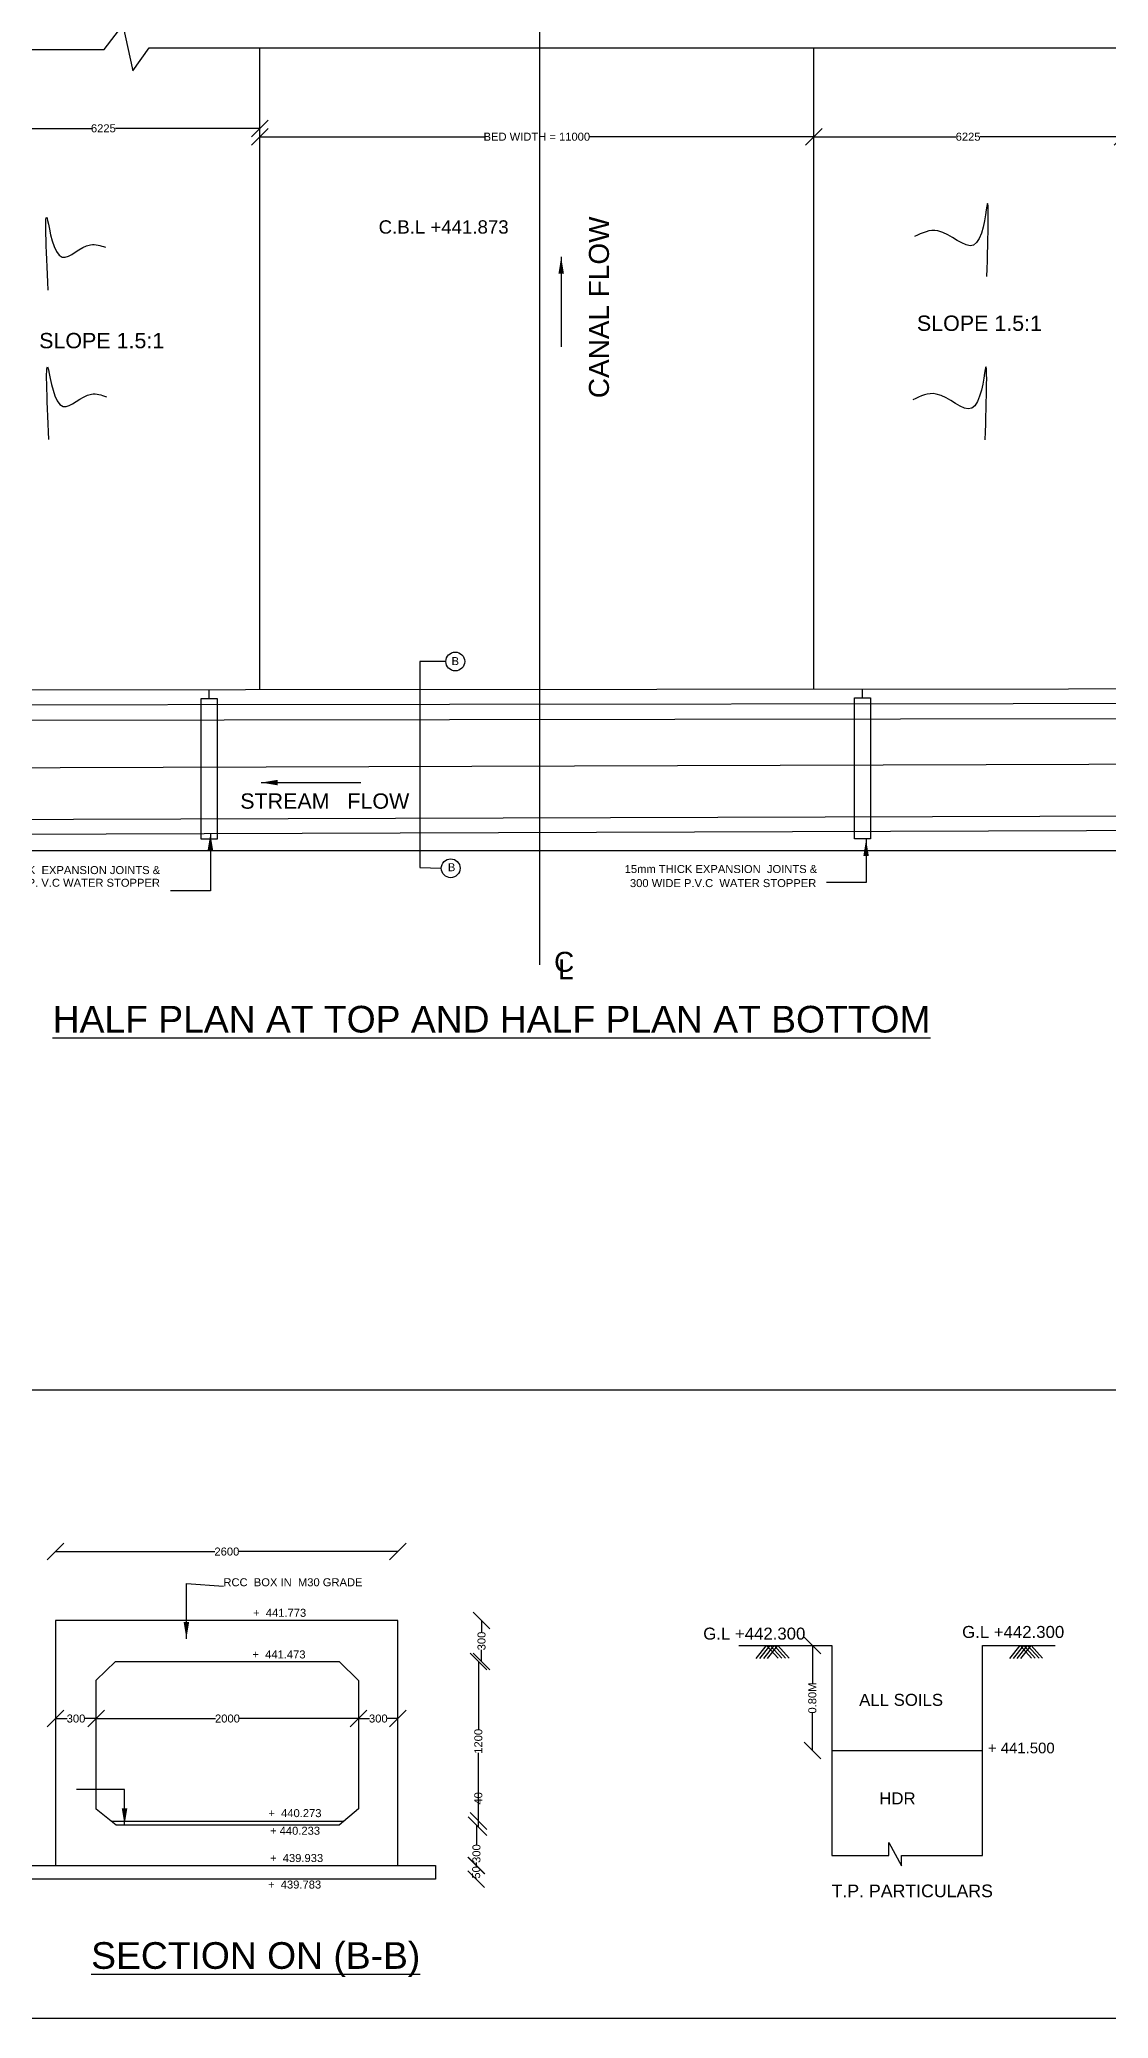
# Model space of a CAD drawing. Header units: millimetres. Extents: x 168 to 8213, y 187 to 4657.
# Drawn here: x 2790 to 4393, y 187 to 3155 of the extents above; entities that cross this region are included whole.
import ezdxf

# ---------------------------------------------------------------- set-up
doc = ezdxf.new("R2010")
doc.units = ezdxf.units.MM
doc.header["$MEASUREMENT"] = 0
for name, color, linetype in [('DIMENSIONS', 7, 'Continuous'), ('DRAWING', 7, 'Continuous'), ('TEXT', 7, 'Continuous')]:
    doc.layers.add(name, color=color, linetype=linetype)
doc.styles.get("Standard").update_dxf_attribs({"font": 'arial.ttf', "height": 12})
doc.dimstyles.get("Standard").update_dxf_attribs({"dimtxt": 12, "dimasz": 25, "dimexe": 0.18, "dimexo": 0.0625, "dimgap": 0.09, "dimtad": 0, "dimdec": 0, "dimzin": 0, "dimdsep": 46, "dimtxsty": 'Standard', "dimblk": 'OBLIQUE', "dimcen": 0.09, "dimse1": 1, "dimse2": 1, "dimadec": 0, "dimazin": 0, "dimtfac": 1, "dimtdec": 0, "dimtofl": 0, "dimtmove": 0, "dimatfit": 3, "dimfxl": 1, "dimtolj": 1, "dimtzin": 0, "dimarcsym": 0})

# ---------------------------------------------------------------- blocks, each defined once
blk = doc.blocks.new('_Oblique')
at = {"color": 0, "linetype": 'ByBlock', "lineweight": -2}
blk.add_line((-0.5, -0.5), (0.5, 0.5), dxfattribs=at)
blk = doc.blocks.new('*D57')
at = {"layer": 'Defpoints', "color": 0}
for p in [(2651.5, 3021.7), (3120.8, 3021.7), (3120.8, 3021.7)]:
    blk.add_point(p, dxfattribs=at)
at = {"layer": 'DIMENSIONS', "color": 0, "lineweight": -2}
for p, q in [((2651.5, 3021.7), (2868.1, 3021.7)), ((3120.8, 3021.7), (2904.2, 3021.7))]:
    blk.add_line(p, q, dxfattribs=at)
at = {"layer": 'DIMENSIONS', "color": 0, "lineweight": -2, "xscale": 25, "yscale": 25, "zscale": 25, "rotation": 180}
blk.add_blockref('_Oblique', (2651.5, 3021.7), dxfattribs=at)
at = {"layer": 'DIMENSIONS', "color": 0, "lineweight": -2, "xscale": 25, "yscale": 25, "zscale": 25}
blk.add_blockref('_Oblique', (3120.8, 3021.7), dxfattribs=at)
at = {"layer": 'DIMENSIONS', "color": 0, "insert": (2886.1, 3021.7), "char_height": 12, "attachment_point": 5}
blk.add_mtext('\\A1;6225', dxfattribs=at)
blk = doc.blocks.new('*D58')
at = {"layer": 'Defpoints', "color": 0}
for p in [(3120.8, 3012.5), (3951.3, 3012.5), (3951.3, 3009.1)]:
    blk.add_point(p, dxfattribs=at)
at = {"layer": 'DIMENSIONS', "color": 0, "lineweight": -2}
for p, q in [((3120.8, 3009.1), (3457.1, 3009.1)), ((3951.3, 3009.1), (3615, 3009.1))]:
    blk.add_line(p, q, dxfattribs=at)
at = {"layer": 'DIMENSIONS', "color": 0, "lineweight": -2, "xscale": 25, "yscale": 25, "zscale": 25, "rotation": 180}
blk.add_blockref('_Oblique', (3120.8, 3009.1), dxfattribs=at)
at = {"layer": 'DIMENSIONS', "color": 0, "lineweight": -2, "xscale": 25, "yscale": 25, "zscale": 25}
blk.add_blockref('_Oblique', (3951.3, 3009.1), dxfattribs=at)
at = {"layer": 'DIMENSIONS', "color": 0, "insert": (3536.1, 3009.1), "char_height": 12, "attachment_point": 5}
blk.add_mtext('\\A1;BED WIDTH = 11000', dxfattribs=at)
blk = doc.blocks.new('*D59')
at = {"layer": 'Defpoints', "color": 0}
for p in [(3951.3, 3009.1), (4414.1, 3009.1), (4414.1, 3009.1)]:
    blk.add_point(p, dxfattribs=at)
at = {"layer": 'DIMENSIONS', "color": 0, "lineweight": -2}
for p, q in [((3951.3, 3009.1), (4164.6, 3009.1)), ((4414.1, 3009.1), (4200.8, 3009.1))]:
    blk.add_line(p, q, dxfattribs=at)
at = {"layer": 'DIMENSIONS', "color": 0, "lineweight": -2, "xscale": 25, "yscale": 25, "zscale": 25, "rotation": 180}
blk.add_blockref('_Oblique', (3951.3, 3009.1), dxfattribs=at)
at = {"layer": 'DIMENSIONS', "color": 0, "lineweight": -2, "xscale": 25, "yscale": 25, "zscale": 25}
blk.add_blockref('_Oblique', (4414.1, 3009.1), dxfattribs=at)
at = {"layer": 'DIMENSIONS', "color": 0, "insert": (4182.7, 3009.1), "char_height": 12, "attachment_point": 5}
blk.add_mtext('\\A1;6225', dxfattribs=at)
blk = doc.blocks.new('*D108')
at = {"layer": 'Defpoints', "color": 0}
for p in [(3327.9, 887.4), (2814.6, 784.2), (3327.9, 784.2)]:
    blk.add_point(p, dxfattribs=at)
at = {"layer": 'DIMENSIONS', "color": 0, "lineweight": -2}
for p, q in [((2814.6, 887.4), (3053.2, 887.4)), ((3327.9, 887.4), (3089.4, 887.4))]:
    blk.add_line(p, q, dxfattribs=at)
at = {"layer": 'DIMENSIONS', "color": 0, "lineweight": -2, "xscale": 25, "yscale": 25, "zscale": 25, "rotation": 180}
blk.add_blockref('_Oblique', (2814.6, 887.4), dxfattribs=at)
at = {"layer": 'DIMENSIONS', "color": 0, "lineweight": -2, "xscale": 25, "yscale": 25, "zscale": 25}
blk.add_blockref('_Oblique', (3327.9, 887.4), dxfattribs=at)
at = {"layer": 'DIMENSIONS', "color": 0, "insert": (3071.3, 887.4), "char_height": 12, "attachment_point": 5}
blk.add_mtext('\\A1;2600', dxfattribs=at)
blk = doc.blocks.new('*D109')
at = {"layer": 'Defpoints', "color": 0}
for p in [(3327.9, 784.2), (3239.9, 722.4), (3453.2, 722.4)]:
    blk.add_point(p, dxfattribs=at)
at = {"layer": 'DIMENSIONS', "color": 0, "lineweight": -2}
for p, q in [((3453.2, 784.2), (3453.2, 766.6)), ((3453.2, 722.4), (3453.2, 740))]:
    blk.add_line(p, q, dxfattribs=at)
at = {"layer": 'DIMENSIONS', "color": 0, "lineweight": -2, "xscale": 25, "yscale": 25, "zscale": 25}
for p, rotation in [((3453.2, 784.2), 90), ((3453.2, 722.4), 270)]:
    blk.add_blockref('_Oblique', p, dxfattribs=dict(at, rotation=rotation))
at = {"layer": 'DIMENSIONS', "color": 0, "insert": (3453.2, 753.3), "char_height": 12, "attachment_point": 5, "rotation": 90}
blk.add_mtext('\\A1;300', dxfattribs=at)
blk = doc.blocks.new('*D110')
at = {"layer": 'Defpoints', "color": 0}
for p in [(3239.9, 722.4), (3247.1, 483.4), (3448.4, 483.4)]:
    blk.add_point(p, dxfattribs=at)
at = {"layer": 'DIMENSIONS', "color": 0, "lineweight": -2}
for p, q in [((3448.4, 722.4), (3448.4, 620.4)), ((3448.4, 483.4), (3448.4, 585.5))]:
    blk.add_line(p, q, dxfattribs=at)
at = {"layer": 'DIMENSIONS', "color": 0, "lineweight": -2, "xscale": 25, "yscale": 25, "zscale": 25}
for p, rotation in [((3448.4, 722.4), 90), ((3448.4, 483.4), 270)]:
    blk.add_blockref('_Oblique', p, dxfattribs=dict(at, rotation=rotation))
at = {"layer": 'DIMENSIONS', "color": 0, "insert": (3448.4, 602.9), "char_height": 12, "attachment_point": 5, "rotation": 90}
blk.add_mtext('\\A1;1200', dxfattribs=at)
blk = doc.blocks.new('*D111')
at = {"layer": 'Defpoints', "color": 0}
for p in [(3448.4, 483.4), (3448.4, 474.4), (3448.4, 474.4)]:
    blk.add_point(p, dxfattribs=at)
at = {"layer": 'DIMENSIONS', "color": 0, "lineweight": -2}
for p, q in [((3448.4, 483.4), (3448.4, 508.4)), ((3448.4, 474.4), (3448.4, 483.4))]:
    blk.add_line(p, q, dxfattribs=at)
at = {"layer": 'DIMENSIONS', "color": 0, "lineweight": -2, "xscale": 25, "yscale": 25, "zscale": 25}
for p, rotation in [((3448.4, 483.4), 90), ((3448.4, 474.4), 270)]:
    blk.add_blockref('_Oblique', p, dxfattribs=dict(at, rotation=rotation))
at = {"layer": 'DIMENSIONS', "color": 0, "insert": (3448.4, 517.3), "char_height": 12, "attachment_point": 5, "rotation": 90}
blk.add_mtext('\\A1;40', dxfattribs=at)
blk = doc.blocks.new('*D112')
at = {"layer": 'Defpoints', "color": 0}
for p in [(3239.8, 477.3), (3239.8, 416.5), (3445.6, 416.5)]:
    blk.add_point(p, dxfattribs=at)
at = {"layer": 'DIMENSIONS', "color": 0, "lineweight": -2}
for p, q in [((3445.6, 477.3), (3445.6, 447.8)), ((3445.6, 416.5), (3445.6, 421.2))]:
    blk.add_line(p, q, dxfattribs=at)
at = {"layer": 'DIMENSIONS', "color": 0, "lineweight": -2, "xscale": 25, "yscale": 25, "zscale": 25}
for p, rotation in [((3445.6, 477.3), 90), ((3445.6, 416.5), 270)]:
    blk.add_blockref('_Oblique', p, dxfattribs=dict(at, rotation=rotation))
at = {"layer": 'DIMENSIONS', "color": 0, "insert": (3445.6, 434.5), "char_height": 12, "attachment_point": 5, "rotation": 90}
blk.add_mtext('\\A1;300', dxfattribs=at)
blk = doc.blocks.new('*D113')
at = {"layer": 'Defpoints', "color": 0}
for p in [(3375.3, 416.5), (3375.3, 396.1), (3445.2, 396.1)]:
    blk.add_point(p, dxfattribs=at)
at = {"layer": 'DIMENSIONS', "color": 0, "lineweight": -2}
for p, q in [((3445.2, 416.5), (3445.2, 415)), ((3445.2, 396.1), (3445.2, 397.6))]:
    blk.add_line(p, q, dxfattribs=at)
at = {"layer": 'DIMENSIONS', "color": 0, "lineweight": -2, "xscale": 25, "yscale": 25, "zscale": 25}
for p, rotation in [((3445.2, 416.5), 90), ((3445.2, 396.1), 270)]:
    blk.add_blockref('_Oblique', p, dxfattribs=dict(at, rotation=rotation))
at = {"layer": 'DIMENSIONS', "color": 0, "insert": (3445.2, 406.3), "char_height": 12, "attachment_point": 5, "rotation": 90}
blk.add_mtext('\\A1;50', dxfattribs=at)
blk = doc.blocks.new('*D114')
at = {"layer": 'Defpoints', "color": 0}
for p in [(2814.6, 637), (2875.5, 637), (2875.5, 637)]:
    blk.add_point(p, dxfattribs=at)
at = {"layer": 'DIMENSIONS', "color": 0, "lineweight": -2}
for p, q in [((2814.6, 637), (2831.8, 637)), ((2875.5, 637), (2858.4, 637))]:
    blk.add_line(p, q, dxfattribs=at)
at = {"layer": 'DIMENSIONS', "color": 0, "lineweight": -2, "xscale": 25, "yscale": 25, "zscale": 25, "rotation": 180}
blk.add_blockref('_Oblique', (2814.6, 637), dxfattribs=at)
at = {"layer": 'DIMENSIONS', "color": 0, "lineweight": -2, "xscale": 25, "yscale": 25, "zscale": 25}
blk.add_blockref('_Oblique', (2875.5, 637), dxfattribs=at)
at = {"layer": 'DIMENSIONS', "color": 0, "insert": (2845.1, 637), "char_height": 12, "attachment_point": 5}
blk.add_mtext('\\A1;300', dxfattribs=at)
blk = doc.blocks.new('*D115')
at = {"layer": 'Defpoints', "color": 0}
for p in [(2875.5, 637), (3268.9, 637), (3268.9, 637)]:
    blk.add_point(p, dxfattribs=at)
at = {"layer": 'DIMENSIONS', "color": 0, "lineweight": -2}
for p, q in [((2875.5, 637), (3054.1, 637)), ((3268.9, 637), (3090.3, 637))]:
    blk.add_line(p, q, dxfattribs=at)
at = {"layer": 'DIMENSIONS', "color": 0, "lineweight": -2, "xscale": 25, "yscale": 25, "zscale": 25, "rotation": 180}
blk.add_blockref('_Oblique', (2875.5, 637), dxfattribs=at)
at = {"layer": 'DIMENSIONS', "color": 0, "lineweight": -2, "xscale": 25, "yscale": 25, "zscale": 25}
blk.add_blockref('_Oblique', (3268.9, 637), dxfattribs=at)
at = {"layer": 'DIMENSIONS', "color": 0, "insert": (3072.2, 637), "char_height": 12, "attachment_point": 5}
blk.add_mtext('\\A1;2000', dxfattribs=at)
blk = doc.blocks.new('*D116')
at = {"layer": 'Defpoints', "color": 0}
for p in [(3268.9, 637), (3327.9, 637), (3327.9, 637)]:
    blk.add_point(p, dxfattribs=at)
at = {"layer": 'DIMENSIONS', "color": 0, "lineweight": -2}
for p, q in [((3268.9, 637), (3285.1, 637)), ((3327.9, 637), (3311.7, 637))]:
    blk.add_line(p, q, dxfattribs=at)
at = {"layer": 'DIMENSIONS', "color": 0, "lineweight": -2, "xscale": 25, "yscale": 25, "zscale": 25, "rotation": 180}
blk.add_blockref('_Oblique', (3268.9, 637), dxfattribs=at)
at = {"layer": 'DIMENSIONS', "color": 0, "lineweight": -2, "xscale": 25, "yscale": 25, "zscale": 25}
blk.add_blockref('_Oblique', (3327.9, 637), dxfattribs=at)
at = {"layer": 'DIMENSIONS', "color": 0, "insert": (3298.4, 637), "char_height": 12, "attachment_point": 5}
blk.add_mtext('\\A1;300', dxfattribs=at)
blk = doc.blocks.new('*D117')
at = {"layer": 'Defpoints', "color": 0}
for p in [(3978.3, 746.5), (3949.2, 589.2), (3978.3, 589.2)]:
    blk.add_point(p, dxfattribs=at)
at = {"layer": 'DIMENSIONS', "color": 0, "lineweight": -2}
for p, q in [((3949.2, 746.5), (3949.2, 690.2)), ((3949.2, 589.2), (3949.2, 645.4))]:
    blk.add_line(p, q, dxfattribs=at)
at = {"layer": 'DIMENSIONS', "color": 0, "lineweight": -2, "xscale": 25, "yscale": 25, "zscale": 25}
for p, rotation in [((3949.2, 746.5), 90), ((3949.2, 589.2), 270)]:
    blk.add_blockref('_Oblique', p, dxfattribs=dict(at, rotation=rotation))
at = {"layer": 'DIMENSIONS', "color": 0, "insert": (3949.2, 667.8), "char_height": 12, "attachment_point": 5, "rotation": 90}
blk.add_mtext('\\A1;0.80M', dxfattribs=at)

msp = doc.modelspace()

# ---------------------------------------------------------------- linework, layer by layer
at = {"layer": 'DIMENSIONS'}
msp.add_lwpolyline([(168.4, 4657.4), (8212.6, 4657.4), (8212.6, 187.3), (168.4, 187.3)], close=True, dxfattribs=at)
at = {"layer": 'DIMENSIONS', "color": 0}
for points in [[(3540.6, 1767.5), (3540.6, 3211.5)], [(3399.7, 2222.2), (3360.7, 2222.2), (3360.7, 1913.5), (3392.8, 1912.5)], [(3044.8, 2166.7), (3044.8, 2180)], [(4024.4, 2167.5), (4024.4, 2180.8)]]:
    msp.add_lwpolyline(points, dxfattribs=at)
for points in [[(3032.9, 2166.7), (3056.8, 2166.7), (3056.8, 1955.7), (3032.9, 1955.7)], [(4012.5, 2167.5), (4036.4, 2167.5), (4036.4, 1956.5), (4012.5, 1956.5)]]:
    msp.add_lwpolyline(points, close=True, dxfattribs=at)
for centre in [(3413.8, 2222.2), (3406.9, 1912.1)]:
    msp.add_circle(centre, 14.1, dxfattribs=at)
at = {"layer": 'DRAWING', "color": 0}
for points in [[(356.2, 1129.6), (356.2, 1287.7), (388.4, 1309), (320.1, 1309), (354.7, 1332.2), (354.7, 2721.8), (386, 2743.2), (317.7, 2743.2), (353.6, 2768.5), (353.6, 3139.8), (2887.5, 3139.8), (2915.1, 3176.5), (2930.1, 3107.8), (2954.6, 3142.2), (5584.9, 3142.2)], [(3120.8, 2180.1), (3120.8, 3142.2)], [(3951.3, 2180.8), (3951.3, 3142.2)], [(1004.8, 2335.6), (1004.8, 2641.7), (1130.2, 2641.7), (1130.2, 2428.5), (1540.7, 2296), (1734.6, 2268.7), (1864.6, 2268.7), (1864.6, 2179), (4950, 2181.6)], [(199.3, 2171.6), (199.3, 2054.8), (6831.2, 2076.4), (6831.2, 2189.5)], [(1714.2, 2156.3), (5095.4, 2160.3)], [(1714.2, 2132.9), (5095.5, 2137.7)], [(1714, 2015.8), (1005.7, 1777.5), (1005.7, 1442.9), (1131.3, 1442.9), (1131.3, 1684.4), (1537.2, 1820.4), (1729.5, 1848.1), (1861.5, 1848.1), (1861.5, 1938.8), (4946.8, 1938.8)], [(1714, 1982.5), (5095.3, 1992.6)], [(1713.9, 1959.8), (5095.3, 1971.3)], [(6779.7, 1129.6), (356.2, 1129.6)], [(3839.1, 746.5), (3978.3, 746.5), (3978.3, 431.8), (4064.1, 431.8), (4064.1, 451), (4083, 416.2), (4083, 431.9), (4204.4, 431.9), (4204.4, 746.5), (4313.4, 746.5)], [(3865.1, 727.3), (3880.6, 746.5), (3897.8, 727.4)], [(3870.7, 727.3), (3886.1, 746.5), (3903.4, 727.4)], [(3876.5, 727.3), (3892, 746.5), (3909.2, 727.4)], [(3881.8, 727.3), (3897.3, 746.5), (3914.5, 727.4)], [(4245.1, 727.2), (4260.6, 746.5), (4277.8, 727.4)], [(4250.7, 727.2), (4266.2, 746.5), (4283.4, 727.4)], [(4256.5, 727.2), (4272, 746.5), (4289.2, 727.4)], [(4261.8, 727.2), (4277.3, 746.5), (4294.5, 727.4)], [(2875.5, 501), (2875.5, 694.4), (2904.5, 722.4), (3239.9, 722.4), (3268.9, 694.1), (3268.9, 501.7), (3239.8, 477.3), (2905.2, 477.3), (2875.5, 501)], [(3978.3, 589.2), (4204.4, 589.2)], [(2897.7, 483.3), (3247.1, 483.4)]]:
    msp.add_lwpolyline(points, dxfattribs=at)
for points in [[(2814.6, 416.5), (3327.9, 416.5), (3327.9, 784.2), (2814.6, 784.2)], [(2762.3, 416.5), (3384.1, 416.5), (3384.1, 396.1), (2762.3, 396.1)]]:
    msp.add_lwpolyline(points, close=True, dxfattribs=at)
for points in [[(4210.9, 2799.4), (4210.9, 2905), (4190.8, 2846.6), (4137.5, 2868), (4102.4, 2859.5)], [(2803.2, 2779), (2802.5, 2883.7), (2824.6, 2828.7), (2866.8, 2847.2), (2889.3, 2843.3)], [(2804.5, 2555), (2803.8, 2659.6), (2825.9, 2604.6), (2868.1, 2623.2), (2890.6, 2619.2)], [(4208.4, 2554.7), (4208.4, 2660.3), (4188.2, 2601.9), (4135, 2623.3), (4099.9, 2614.8)]]:
    msp.add_spline(points, degree=3, dxfattribs=at)

# ---------------------------------------------------------------- texts
at = {"layer": 'DIMENSIONS', "color": 0}
for s, height, p in [('B', 12, (3408.2, 2216.8)), ('B', 12, (3402.7, 1907.7)), ('C', 30, (3561.9, 1756.8)), ('L', 30, (3568, 1745.7))]:
    msp.add_text(s, height=height, dxfattribs=at).set_placement(p)
at = {"layer": 'TEXT', "color": 0}
for s, height, p in [('C.B.L +441.873', 20, (3298.9, 2863.8)), ('SLOPE 1.5:1', 23, (4106, 2718)), ('SLOPE 1.5:1', 23, (2789.9, 2691.9)), ('STREAM   FLOW', 23, (3091.4, 2001.4)), ('15mm THICK  EXPANSION JOINTS &', 12, (2682.6, 1903.4)), ('15mm THICK EXPANSION  JOINTS &', 12, (3667.8, 1905)), ('300 WIDE P. V.C WATER STOPPER', 12, (2691.6, 1884.4)), ('300 WIDE P.V.C  WATER STOPPER', 12, (3675.7, 1883.9)), ('%%UHALF PLAN AT TOP AND HALF PLAN AT BOTTOM', 40, (2810.1, 1665.8)), ('RCC  BOX IN  M30 GRADE', 12, (3066.1, 835.4)), ('+  441.773', 12, (3110.6, 789.6)), ('G.L +442.300', 18, (3785.6, 755.4)), ('G.L +442.300', 18, (4173.8, 757.9)), ('+  441.473', 12, (3109.6, 727.2)), ('ALL SOILS', 18, (4019.4, 656.1)), ('+ 441.500', 16, (4212.5, 584.9)), ('HDR', 18, (4049.6, 508.3)), ('+  440.273', 12, (3133.5, 489.2)), ('+ 440.233', 12, (3136, 462.8)), ('+  439.933', 12, (3136, 421.9)), ('+  439.783', 12, (3133, 382.1)), ('T.P. PARTICULARS', 19, (3978.1, 369.1)), ('%%USECTION ON (B-B)', 40, (2867.8, 261.7))]:
    msp.add_text(s, height=height, dxfattribs=at).set_placement(p)
msp.add_text('CANAL FLOW', height=30, rotation=90, dxfattribs=at).set_placement((3644.2, 2617.1))

# ---------------------------------------------------------------- dimensions: what is measured, and where the dimension line sits
at = {"layer": 'DIMENSIONS', "color": 0}
for base, p1, p2, text, picture, middle in [((3120.8, 3021.7), (2651.5, 3021.7), (3120.8, 3021.7), '6225', '*D57', (2886.1, 3021.7)), ((3951.3, 3009.1), (3120.8, 3012.5), (3951.3, 3012.5), 'BED WIDTH = 11000', '*D58', (3536.1, 3009.1)), ((4414.1, 3009.1), (3951.3, 3009.1), (4414.1, 3009.1), '6225', '*D59', (4182.7, 3009.1)), ((3327.9, 887.4), (2814.6, 784.2), (3327.9, 784.2), '2600', '*D108', (3071.3, 887.4)), ((2875.5, 637), (2814.6, 637), (2875.5, 637), '300', '*D114', (2845.1, 637)), ((3268.9, 637), (2875.5, 637), (3268.9, 637), '2000', '*D115', (3072.2, 637)), ((3327.9, 637), (3268.9, 637), (3327.9, 637), '300', '*D116', (3298.4, 637))]:
    dim = msp.add_linear_dim(base=base, p1=p1, p2=p2, text=text, dimstyle='Standard', dxfattribs=at)
    dim.commit()
    dim.dimension.update_dxf_attribs({"geometry": picture, "text_midpoint": middle})
for base, p1, p2, text, picture, middle in [((3453.2, 722.4), (3327.9, 784.2), (3239.9, 722.4), '300', '*D109', (3453.2, 753.3)), ((3949.2, 589.2), (3978.3, 746.5), (3978.3, 589.2), '0.80M', '*D117', (3949.2, 667.8)), ((3448.4, 483.4), (3239.9, 722.4), (3247.1, 483.4), '1200', '*D110', (3448.4, 602.9)), ((3445.2, 396.1), (3375.3, 416.5), (3375.3, 396.1), '50', '*D113', (3445.2, 406.3))]:
    dim = msp.add_linear_dim(base=base, p1=p1, p2=p2, angle=90, text=text, dimstyle='Standard', dxfattribs=at)
    dim.commit()
    dim.dimension.update_dxf_attribs({"geometry": picture, "text_midpoint": middle})
for base, p1, p2, text, picture, middle in [((3448.4, 474.4), (3448.4, 483.4), (3448.4, 474.4), '40', '*D111', (3448.4, 517.3)), ((3445.6, 416.5), (3239.8, 477.3), (3239.8, 416.5), '300', '*D112', (3445.6, 434.5))]:
    dim = msp.add_linear_dim(base=base, p1=p1, p2=p2, angle=90, text=text, dimstyle='Standard', dxfattribs=at)
    dim.commit()
    dim.dimension.update_dxf_attribs({"geometry": picture, "text_midpoint": middle, "dimtype": 160})

# ---------------------------------------------------------------- leaders
for points in [[(3572.6, 2828.8), (3572.6, 2694)], [(3122.6, 2040.6), (3272.3, 2040.6)], [(3046.6, 1964.3), (3046.6, 1878.3), (2986.8, 1878.3)], [(4029.8, 1955.4), (4029.8, 1890.6), (3970.6, 1890.6)], [(3010.6, 756.6), (3010.6, 839.7), (3066.1, 835.4)], [(2917.9, 477.3), (2917.9, 530.4), (2845.9, 530.4)]]:
    msp.add_leader(points, dimstyle='Standard', override={"dimgap": 0.09, "dimtad": 0}, dxfattribs=at)

doc.saveas('drawing.dxf')
